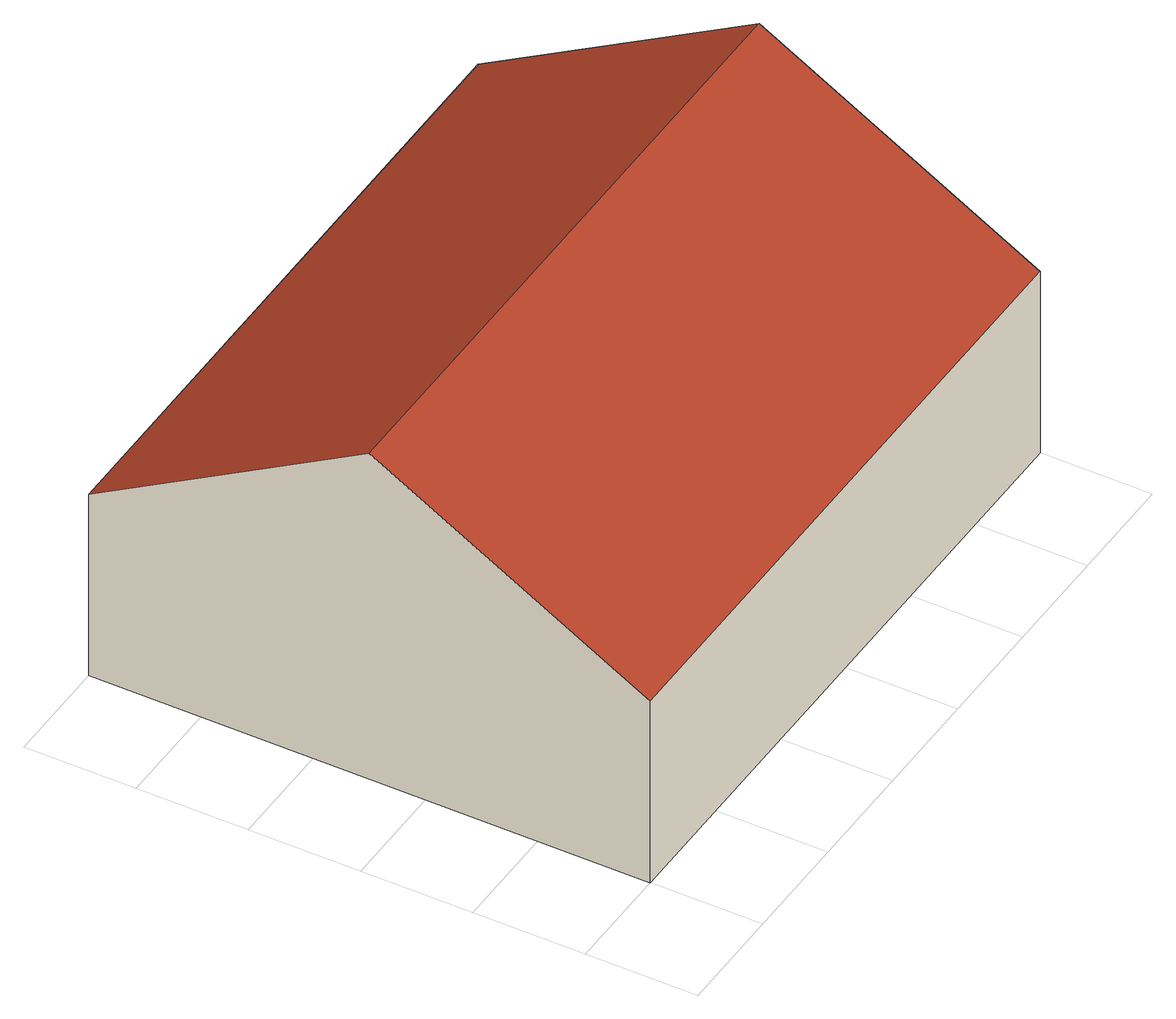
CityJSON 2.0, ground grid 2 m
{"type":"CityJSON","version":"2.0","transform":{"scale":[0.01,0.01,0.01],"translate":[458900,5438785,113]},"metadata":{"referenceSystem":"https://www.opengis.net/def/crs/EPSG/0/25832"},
"CityObjects":{
"building1":{"type":"Building","attributes":{"description":"KIT FZK-Haus textured outer shell bounded by thematic surfaces","name":"KIT FZK-Haus","@cityeditor:layer":"LoD2-Ausgeblendet","conditionOfConstruction":"projected","measuredHeight":6.52,"function":"31001_1000","roofType":"3100"},"geometry":[{"type":"Solid","lod":"2","boundaries":[[[[0,1,2,3,4,5]],[[1,0,6,7]],[[1,7,8,9,3,2]],[[6,0,5,4,10,11,12]],[[9,10,4,3]],[[8,7,6,12,11]],[[10,9,8,11]]]],"semantics":{"surfaces":[{"type":"WallSurface","name":"Wall South"},{"type":"GroundSurface","name":"Ground"},{"type":"WallSurface","name":"Wall East"},{"type":"WallSurface","name":"Wall West"},{"type":"RoofSurface","name":"Roof South"},{"type":"WallSurface","name":"Wall North"},{"type":"RoofSurface","name":"Roof North"}],"values":[[0,1,2,3,4,5,6]]}}]}
},
"vertices":[
[0,0,50],[1200,0,50],[1200,0,340],[1200,0,413],[0,0,413],[0,0,340],[0,1000,50],[1200,1000,50],[1200,1000,413],[1200,500,702],[0,500,702],[0,1000,413],[0,1000,340]
]}
